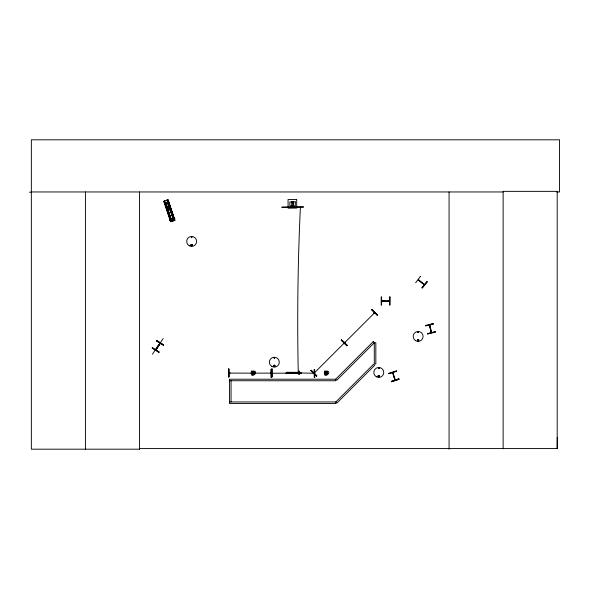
<?xml version="1.0" encoding="UTF-8"?>
<svg xmlns="http://www.w3.org/2000/svg" width="589" height="589" viewBox="0 0 589 589"><rect width="100%" height="100%" fill="white"/><g stroke="black" fill="none" stroke-linecap="round" stroke-linejoin="round"><path stroke-width="0.88" d="M556.796 191.962L559.55 191.962L559.55 139.814L31.35 139.814L31.35 449.186L139.564 449.186L139.49 448.582L557.201 448.582L557.282 437.399M172.592 219.807L172.378 220.625L172.871 220.551L172.43 220.794M155.599 349.792L156.291 349.38L155.916 349.144M191.226 237.286C192.662 236.248 191.41 238.273 191.381 237.566M191.454 237.234L191.874 237.411L191.513 237.139M191.197 245.024C192.912 246.82 190.991 243.154 191.535 245.606M378.396 368.309C379.625 366.895 378.801 369.966 378.41 368.096M379.029 368.375L378.55 368.309L378.999 368.309M417.719 332.174C418.838 333.551 418.153 331.276 417.947 331.946M417.903 332.351L418.389 332.284L417.94 332.233M417.601 340.147C419.206 338.388 418.116 342.165 417.734 339.912M392.686 373.279L393.121 373.22L392.804 372.484M394.689 379.493L395.079 379.279L395.256 380.067M394.858 380.015L395.3 379.964L392.834 372.557L394.91 380.177M252.924 374.39L254.566 373.242L253.417 371.6L251.775 372.749L252.924 374.39L253.211 372.771L253.13 373.22M253.211 372.771L253.417 371.6M326.085 374.39L327.727 373.242L326.578 371.6L324.937 372.749L326.085 374.39L326.372 372.771L326.291 373.22M326.372 372.771L326.578 371.6M418.256 279.959L424.323 284.877L424.485 284.502M431.281 332.505L429.388 325.106M159.464 343.659L160.12 343.225M273.966 357.81C274.496 359.474 274.901 357.044 274.143 357.685M286.791 372.977L285.923 373.33M159.428 343.637L159.766 343.851M228.996 372.837L229.887 372.83M314.254 373.279L313.37 373.286L314.254 373.559M389.498 301.148L381.635 300.832L382.57 301.148M156.645 341.002L156.88 340.633L163.602 344.918L163.367 345.294L156.652 340.987L163.425 345.198M155.643 349.719L160.09 343.328M155.835 349.94L160.075 343.291M159.074 352.008L158.839 352.384L152.139 348.062L152.36 347.724L159.045 352.053M172.879 220.595L172.378 220.838M314.732 372.616L314.106 373.168M343.799 343.542C342.96 343.49 344.469 343.431 344.079 342.805M344.359 342.526L345.095 342.312M374.442 312.501L374.015 313.326L374.641 312.693M374.552 312.84L344.513 342.879M429.447 325.01L431.317 332.675M273.959 365.511C275.004 367.875 273.944 364.076 274.805 365.769M415.665 282.757L420.413 276.351L420.73 276.609M418.904 280.423L418.941 279.996M423.601 284.303L424.014 284.112M427.268 281.844L422.313 288.087L421.967 287.807M229.887 373.102L229.165 372.793M271.669 373.109L270.866 373.183L270.947 372.793M271.588 373.279L301.332 372.977L285.746 373.33M272.361 373.581L271.558 373.139L229.084 373.109L229.806 373.102M313.451 373.286L314.151 373.588M388.858 300.832L388.688 301.237M389.476 301.178L381.635 301.193L389.417 301.237M252.261 374.081L253.027 373.168M253.314 372.822L254.08 371.909M325.422 374.081L326.188 373.168M326.483 372.822L327.241 371.909M172.629 219.859L172.202 219.962M392.539 372.565L394.924 380.119M371.703 309.799L372.02 309.483L377.689 315.086L377.372 315.395L371.703 309.799L377.416 315.358M343.711 343.571L344.219 343.056L314.165 373.109C315.792 371.865 313.186 372.616 314.254 373.08M313.966 372.918L314.666 372.601M343.512 343.38L344.02 342.864M344.617 342.776C345.228 342.121 343.873 342.187 345.036 342.334M373.875 313.068L374.295 312.59M374.074 313.267L374.582 312.752M431.185 331.791L431.671 332.579M274.467 358.245L274.172 357.862L274.452 358.215M417.807 339.809L418.264 339.691M418.33 279.606L424.485 284.539M418.381 340.56L417.903 340.56M251.842 373.478L252.961 373.073M253.388 372.918L254.507 372.513M325.003 373.478L326.122 373.073M326.549 372.918L327.668 372.513M166.716 200.231L167.313 200.032L174.189 220.492M174.646 220.338L167.784 199.877L163.69 201.276L170.582 221.729L174.94 220.234L168.049 199.789L167.453 199.988L174.351 220.433L167.548 199.958M164.677 203.249L168.454 201.975M165.148 204.641L168.925 203.367M165.848 206.71L169.625 205.443M166.466 208.558L170.243 207.284M167.166 210.634L170.943 209.36M170.169 219.535L173.946 218.261M169.742 220.33L174.778 218.637M169.794 220.492L174.83 218.791M172.091 219.984L172.68 219.778M172.467 221.111L173.063 220.904M396.338 370.915L388.747 373.33L388.88 373.75L396.449 371.247L396.331 370.879M388.85 373.647L396.434 371.195M394.637 379.331L395.072 379.368M398.915 378.882L391.332 381.333L391.464 381.753L399.055 379.301L398.915 378.882L391.368 381.436M391.457 381.716L399.04 379.272M425.597 325.489L433.313 323.479L433.423 323.906M425.685 325.827L433.408 323.854L425.7 325.879L425.589 325.452M429.668 325.857L429.698 324.856M431.096 331.806L431.568 331.865M435.411 331.681L427.673 333.602L427.783 334.029M427.702 333.705L435.426 331.732M427.776 333.992L435.507 332.056L435.396 331.629M378.668 375.708C380.737 376.717 376.842 376.651 378.911 375.708M292.254 202.012L292.895 202.005M291.688 202.344L293.462 202.329M291.143 206.783L294.242 206.746M281.873 207.1L303.519 206.872M281.873 207.321L303.519 207.092M291.15 207.335L294.25 207.299M271.117 369.436L271.558 369.436L271.61 377.402L271.168 377.409L271.117 369.436L271.205 377.409M229.084 372.837L229.798 372.83M270.866 372.837L271.5 372.793M271.669 373.279L272.471 373.271M313.481 373.588L314.173 373.559M228.584 376.96L229.025 376.96L228.974 368.986L228.532 368.994L228.584 376.96L228.569 368.994M29.45 192.183L31.35 192.176M31.35 191.962L503.139 191.962M381.613 304.999L381.171 304.999L381.208 297.025L381.613 297.025L381.591 304.999L381.554 297.025M298.579 371.254L299.396 371.261M298.52 371.364L299.455 371.372M298.549 371.917L299.418 371.924M298.652 373.5L299.529 373.507M298.623 374.052L299.551 374.059M298.682 374.162L299.492 374.17M301.332 372.977L314.143 373.249M324.937 372.749L326.115 372.955M326.556 373.036L327.727 373.242M251.775 372.749L252.946 372.955M253.395 373.036L254.566 373.242M271.75 373.595L272.39 373.551L271.61 373.595M301.156 373.33L300.287 372.977M389.579 300.876L388.696 301.148M156.865 340.663L163.58 344.948M152.301 347.819L159.015 352.104M163.138 338.557L156.954 347.952M158.331 345.176L152.477 354.225M419.552 280.901L423.123 283.765M325.246 372.086L326.159 372.852M326.505 373.139L327.418 373.905M252.085 372.086L252.998 372.852M253.344 373.139L254.257 373.905M341.421 340.022L347.208 345.566M341.377 340.067L347.009 345.699M311.132 370.312L316.801 375.915M310.882 370.562L316.558 376.165M429.779 325.01L431.649 332.498M429.528 325.643L429.911 325.548M325.85 371.666L326.254 372.778M326.409 373.205L326.821 374.324M252.688 371.666L253.093 372.778M253.248 373.205L253.66 374.324M167.953 199.818L174.852 220.271M167.747 199.885L174.609 220.352M167.217 200.069L174.116 220.514M169.639 207.792L167.048 200.12L173.873 220.595M170.214 209.493L173.946 220.573M167.291 201.939L169.396 207.873M169.971 209.574L173.637 220.676M173.335 220.779L172.187 221.169M165.59 202.535L167.585 208.506M168.16 210.207L171.914 221.28M165.494 202.564L166.069 204.265M166.643 205.973L167.512 208.528M168.086 210.236L171.244 219.609M165.325 202.623L165.907 204.324M166.481 206.032L167.342 208.587M167.917 210.288L171.075 219.66M164.714 200.93L171.613 221.383M165.089 202.704L165.664 204.405M166.238 206.113L167.099 208.668M167.674 210.369L171.127 220.595M164.419 201.026L167.026 208.69M167.6 210.398L171.031 220.625M171.178 221.53L164.279 201.077L171.082 221.56M163.978 201.18L170.876 221.626M300.405 206.901L300.412 207.122A439.931 76.835 89.5 0 0 298.24 372.358M293.455 201.887L293.477 203.544L291.702 203.566L291.688 201.902M314.342 369.436L314.393 377.402M271.75 368.986L271.801 376.953M271.448 369.436L271.5 377.402M228.863 368.986L228.915 376.96M557.201 448.582L557.201 191.359L503.139 191.359L503.139 448.582M449.068 191.962L449.068 449.186M389.69 297.025L389.69 304.999M231.057 380.708L231.057 401.956M229.577 401.956L229.577 403.509L335.833 403.509L335.833 401.956L373.404 364.392L374.501 365.482L336.93 403.053L335.833 401.956L229.511 401.956L229.511 380.708M139.483 191.962L139.483 449.186M85.42 191.962L85.42 449.186M286.917 372.277L286.917 373.146L300.162 373.065L300.162 372.373L286.917 372.277M190.969 244.965C191.845 247.704 193.096 243.029 190.969 244.965M273.649 365.703C274.526 368.449 275.777 363.774 273.649 365.703M378.101 375.988C378.977 378.727 380.229 374.052 378.101 375.988M417.446 339.963C418.33 342.702 419.582 338.027 417.446 339.963M160.215 343.277L156.033 349.91L160.215 343.277M426.996 281.623L422.011 287.844L427.04 281.66M311.169 370.275L310.859 370.591L316.529 376.187L316.838 375.878L311.169 370.275M341.649 339.787L341.222 340.287L346.892 345.883L347.326 345.39L341.649 339.787M251.474 371.158C249.191 381.422 261.914 369.671 251.474 371.158M324.635 371.158C322.36 381.422 335.075 369.671 324.635 371.158M373.19 341.642L335.62 379.213L229.364 379.213L229.364 380.759L335.62 380.759L335.62 379.213L336.717 380.31L374.287 342.739L375.834 342.739L375.834 363.995L374.287 363.995L374.287 342.739L373.19 341.642M296.665 199.435L288.036 199.524L288.124 208.16L296.76 208.064L296.665 199.435M295.28 201.865L289.862 201.924L289.906 205.907L295.325 205.848L295.28 201.865M293.484 204.317L291.71 204.339L291.724 205.554L293.499 205.539L293.484 204.317M272.089 368.986L271.639 368.986L271.691 376.953L272.133 376.953L272.089 368.986M314.673 369.428L314.231 369.436L314.276 377.402L314.725 377.402L314.636 369.428M390.021 297.025L389.579 297.025L389.579 304.999L390.021 304.999L390.021 297.025M189.172 245.731A4.97 4.97 0 0 0 196.63 241.424A4.97 4.97 0 0 0 189.172 237.117A4.97 4.97 0 0 0 189.172 245.731M191.27 245.819A0.773 0.773 0 0 0 192.434 245.149A0.773 0.773 0 0 0 191.27 244.479A0.773 0.773 0 0 0 191.27 245.819M168.115 209.625A0.883 0.883 0 0 0 169.573 209.132A0.883 0.883 0 0 0 168.417 208.123A0.883 0.883 0 0 0 168.115 209.625M271.86 366.476A4.97 4.97 0 0 0 279.311 362.169A4.97 4.97 0 0 0 271.86 357.862A4.97 4.97 0 0 0 271.86 366.476M273.959 366.557A0.773 0.773 0 0 0 275.115 365.894A0.773 0.773 0 0 0 273.959 365.224A0.773 0.773 0 0 0 273.959 366.557M376.305 376.761A4.977 4.977 0 0 0 383.77 372.447A4.977 4.977 0 0 0 376.305 368.132A4.977 4.977 0 0 0 376.305 376.761M378.403 376.842A0.773 0.773 0 0 0 379.559 376.172A0.773 0.773 0 0 0 378.403 375.502A0.773 0.773 0 0 0 378.403 376.842M415.665 340.722A4.962 4.962 0 0 0 423.101 336.422A4.962 4.962 0 0 0 415.665 332.13A4.962 4.962 0 0 0 415.665 340.722M417.756 340.817A0.773 0.773 0 0 0 418.912 340.147A0.773 0.773 0 0 0 417.756 339.478A0.773 0.773 0 0 0 417.756 340.817"/></g></svg>
